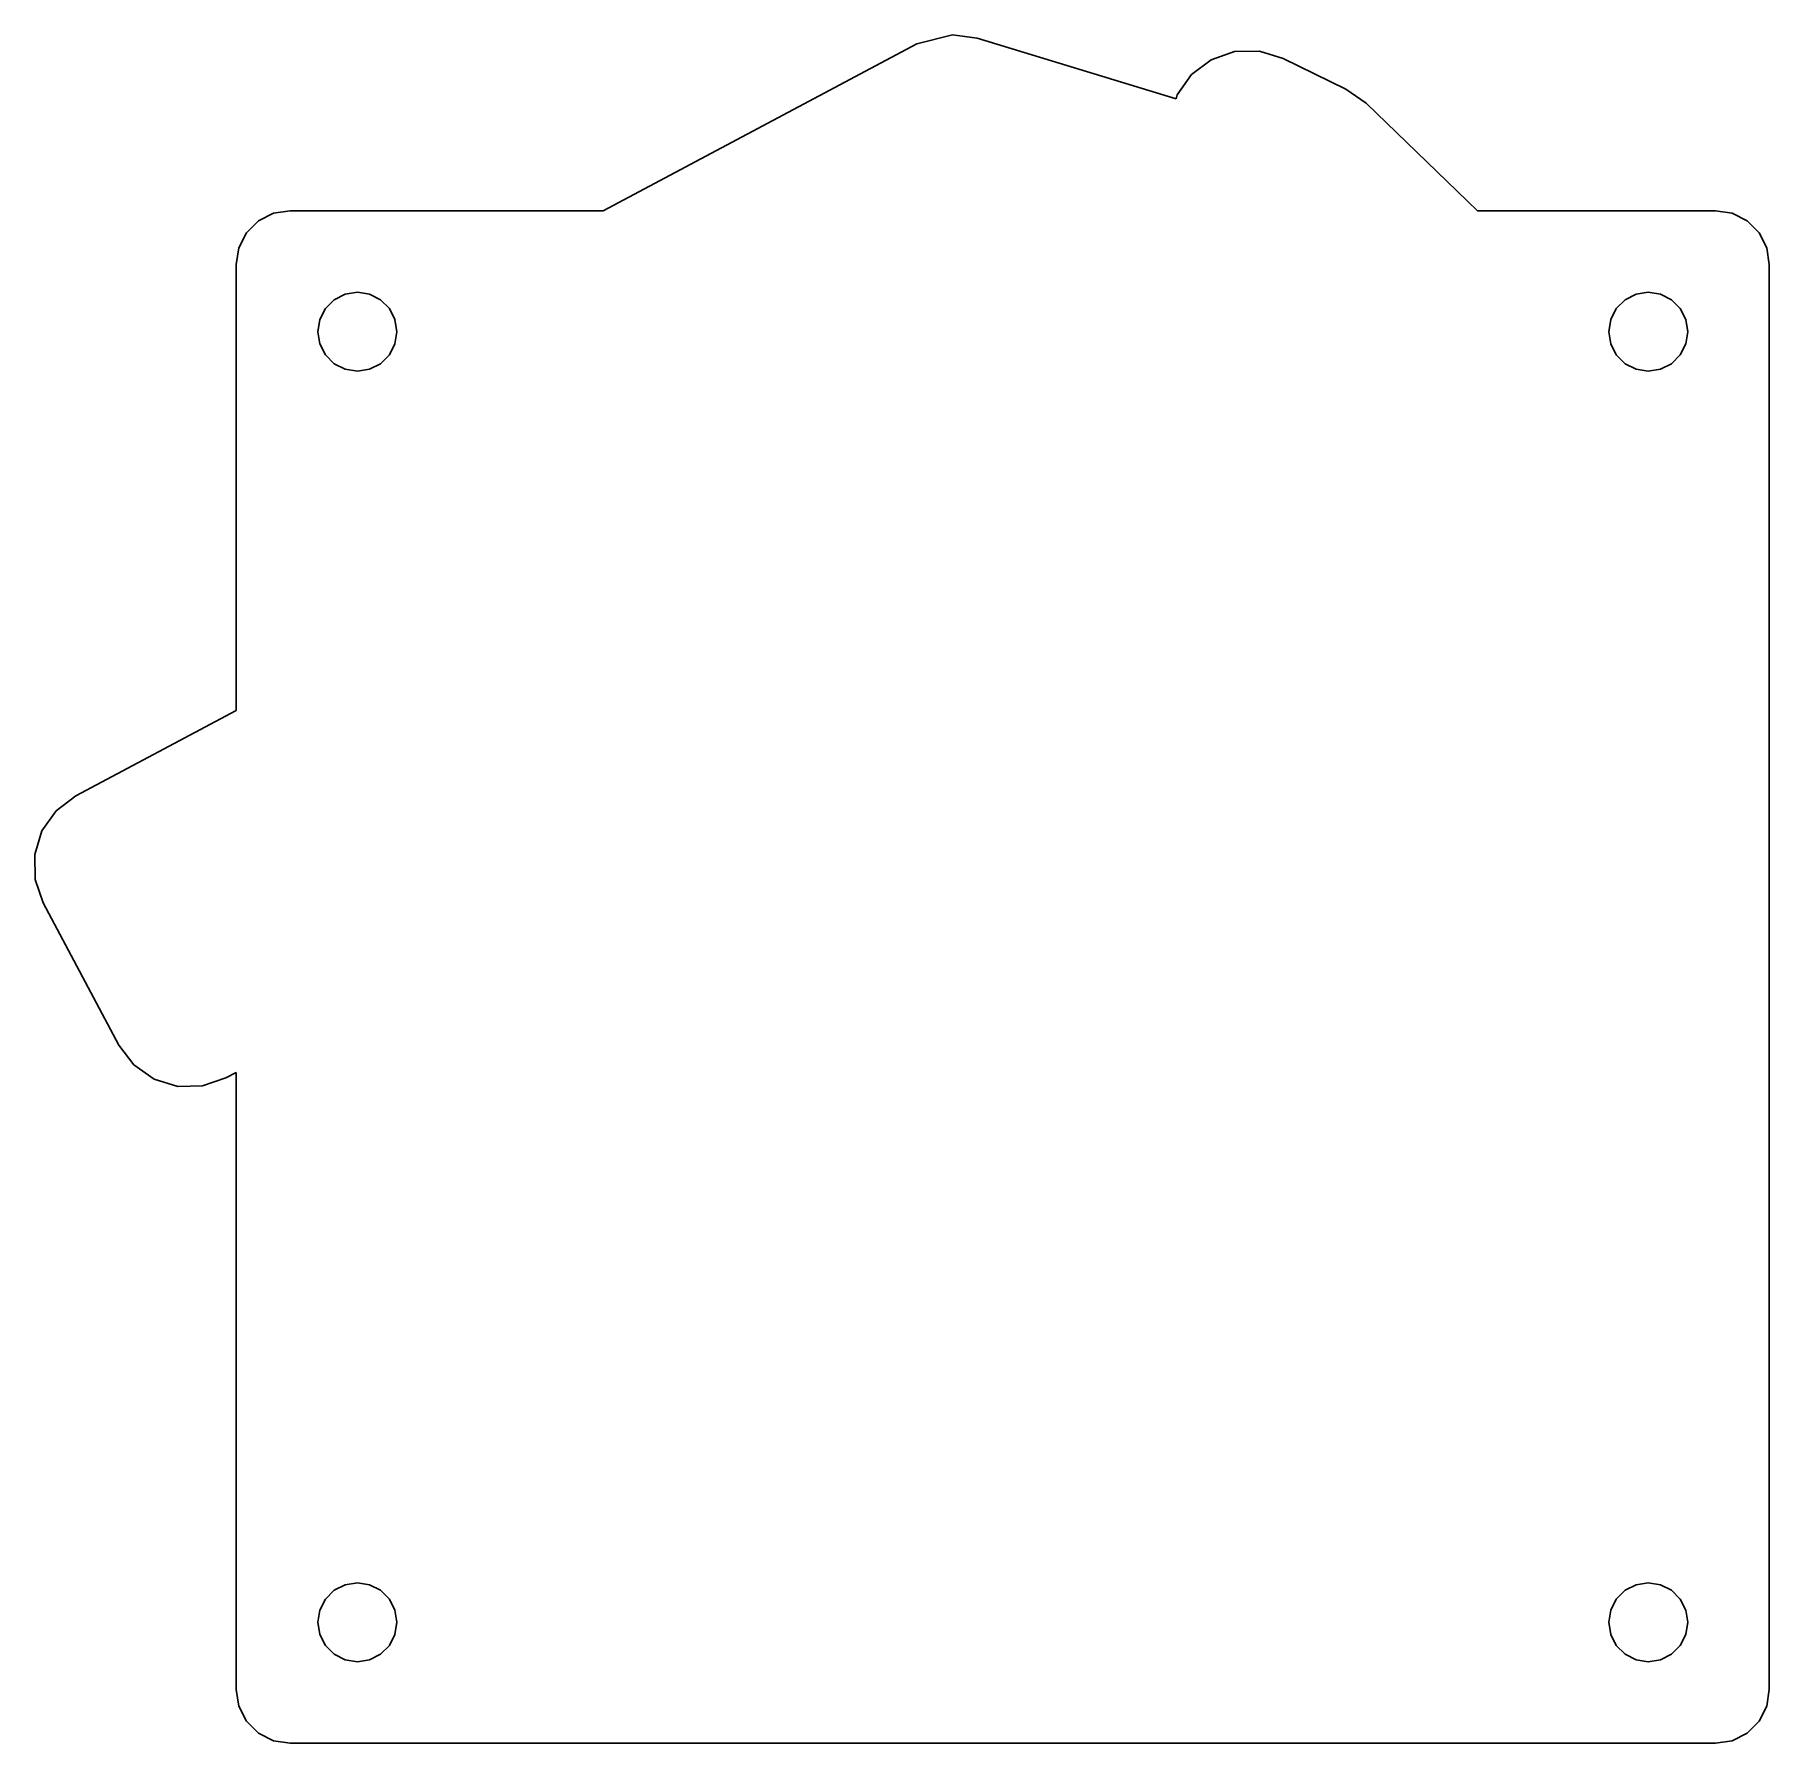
# Model space of a CAD drawing. Header units: metres. Extents: x -30.6 to 24.2, y -24.2 to 29.8.
import ezdxf

# ---------------------------------------------------------------- set-up
doc = ezdxf.new("R2010")
doc.units = ezdxf.units.M

msp = doc.modelspace()

# ---------------------------------------------------------------- linework, layer by layer
for p, q in [((-1.58762, 29.789), (-2.71767, 29.4968)), ((-0.81307, 29.6802), (-1.58762, 29.789)), ((5.47508, 27.7577), (-0.81307, 29.6802)), ((-2.71767, 29.4968), (-12.6325, 24.225)), ((7.3275, 29.2531), (6.58794, 28.9985)), ((8.10954, 29.2668), (7.3275, 29.2531)), ((8.85754, 29.0381), (8.10954, 29.2668)), ((5.96327, 28.5278), (5.51463, 27.887)), ((6.58794, 28.9985), (5.96327, 28.5278)), ((10.8443, 28.0691), (8.85754, 29.0381)), ((11.485, 27.6205), (10.8443, 28.0691)), ((5.51463, 27.887), (5.47508, 27.7577)), ((15.0011, 24.225), (11.485, 27.6205)), ((-23.0503, 24.1418), (-23.5242, 23.9003)), ((-22.525, 24.225), (-23.0503, 24.1418)), ((-12.6325, 24.225), (-22.525, 24.225)), ((22.525, 24.225), (15.0011, 24.225)), ((23.0503, 24.1418), (22.525, 24.225)), ((23.5242, 23.9003), (23.0503, 24.1418)), ((-23.5242, 23.9003), (-23.9003, 23.5242)), ((23.9003, 23.5242), (23.5242, 23.9003)), ((-24.1418, 23.0503), (-24.225, 22.525)), ((-23.9003, 23.5242), (-24.1418, 23.0503)), ((24.1418, 23.0503), (23.9003, 23.5242)), ((24.225, 22.525), (24.1418, 23.0503)), ((-24.225, 22.525), (-24.225, 8.42412)), ((24.225, -22.525), (24.225, 22.525)), ((-21.4113, 21.1347), (-21.1347, 21.4113)), ((-21.1347, 21.4113), (-20.7863, 21.5888)), ((-20.7863, 21.5888), (-20.4, 21.65)), ((-20.4, 21.65), (-20.0137, 21.5888)), ((-20.0137, 21.5888), (-19.6653, 21.4113)), ((-19.6653, 21.4113), (-19.3887, 21.1347)), ((19.3887, 21.1347), (19.6653, 21.4113)), ((19.6653, 21.4113), (20.0137, 21.5888)), ((20.0137, 21.5888), (20.4, 21.65)), ((20.4, 21.65), (20.7863, 21.5888)), ((20.7863, 21.5888), (21.1347, 21.4113)), ((21.1347, 21.4113), (21.4113, 21.1347)), ((-21.5888, 20.7863), (-21.4113, 21.1347)), ((-19.3887, 21.1347), (-19.2112, 20.7863)), ((19.2112, 20.7863), (19.3887, 21.1347)), ((21.4113, 21.1347), (21.5888, 20.7863)), ((-21.65, 20.4), (-21.5888, 20.7863)), ((-21.5888, 20.0137), (-21.65, 20.4)), ((-19.2112, 20.7863), (-19.15, 20.4)), ((-19.15, 20.4), (-19.2112, 20.0137)), ((19.15, 20.4), (19.2112, 20.7863)), ((19.2112, 20.0137), (19.15, 20.4)), ((21.5888, 20.7863), (21.65, 20.4)), ((21.65, 20.4), (21.5888, 20.0137)), ((-21.4113, 19.6653), (-21.5888, 20.0137)), ((-19.2112, 20.0137), (-19.3887, 19.6653)), ((19.3887, 19.6653), (19.2112, 20.0137)), ((21.5888, 20.0137), (21.4113, 19.6653)), ((-21.1347, 19.3887), (-21.4113, 19.6653)), ((-20.7863, 19.2112), (-21.1347, 19.3887)), ((-20.4, 19.15), (-20.7863, 19.2112)), ((-20.0137, 19.2112), (-20.4, 19.15)), ((-19.6653, 19.3887), (-20.0137, 19.2112)), ((-19.3887, 19.6653), (-19.6653, 19.3887)), ((19.6653, 19.3887), (19.3887, 19.6653)), ((20.0137, 19.2112), (19.6653, 19.3887)), ((20.4, 19.15), (20.0137, 19.2112)), ((20.7863, 19.2112), (20.4, 19.15)), ((21.1347, 19.3887), (20.7863, 19.2112)), ((21.4113, 19.6653), (21.1347, 19.3887)), ((-24.225, 8.42412), (-29.2957, 5.728)), ((-29.2957, 5.728), (-29.9203, 5.25728)), ((-29.9203, 5.25728), (-30.369, 4.61656)), ((-30.369, 4.61656), (-30.5977, 3.86856)), ((-30.5977, 3.86856), (-30.584, 3.08652)), ((-30.584, 3.08652), (-30.3294, 2.34695)), ((-30.3294, 2.34695), (-27.9351, -2.15607)), ((-27.9351, -2.15607), (-27.4643, -2.78075)), ((-27.4643, -2.78075), (-26.8236, -3.22937)), ((-26.8236, -3.22937), (-26.0756, -3.45807)), ((-25.2936, -3.44441), (-24.554, -3.18976)), ((-24.554, -3.18976), (-24.225, -3.01482)), ((-24.225, -3.01482), (-24.225, -22.525)), ((-26.0756, -3.45807), (-25.2936, -3.44441)), ((-20.7863, -19.2112), (-20.4, -19.15)), ((-20.4, -19.15), (-20.0137, -19.2112)), ((20.0137, -19.2112), (20.4, -19.15)), ((20.4, -19.15), (20.7863, -19.2112)), ((-21.5888, -20.0137), (-21.4113, -19.6653)), ((-21.4113, -19.6653), (-21.1347, -19.3887)), ((-21.1347, -19.3887), (-20.7863, -19.2112)), ((-20.0137, -19.2112), (-19.6653, -19.3887)), ((-19.6653, -19.3887), (-19.3887, -19.6653)), ((-19.3887, -19.6653), (-19.2112, -20.0137)), ((19.2112, -20.0137), (19.3887, -19.6653)), ((19.3887, -19.6653), (19.6653, -19.3887)), ((19.6653, -19.3887), (20.0137, -19.2112)), ((20.7863, -19.2112), (21.1347, -19.3887)), ((21.1347, -19.3887), (21.4113, -19.6653)), ((21.4113, -19.6653), (21.5888, -20.0137)), ((-21.65, -20.4), (-21.5888, -20.0137)), ((-19.2112, -20.0137), (-19.15, -20.4)), ((19.15, -20.4), (19.2112, -20.0137)), ((21.5888, -20.0137), (21.65, -20.4)), ((-21.5888, -20.7863), (-21.65, -20.4)), ((-21.4113, -21.1347), (-21.5888, -20.7863)), ((-19.2112, -20.7863), (-19.3887, -21.1347)), ((-19.15, -20.4), (-19.2112, -20.7863)), ((19.2112, -20.7863), (19.15, -20.4)), ((19.3887, -21.1347), (19.2112, -20.7863)), ((21.5888, -20.7863), (21.4113, -21.1347)), ((21.65, -20.4), (21.5888, -20.7863)), ((-21.1347, -21.4113), (-21.4113, -21.1347)), ((-19.3887, -21.1347), (-19.6653, -21.4113)), ((19.6653, -21.4113), (19.3887, -21.1347)), ((21.4113, -21.1347), (21.1347, -21.4113)), ((-20.7863, -21.5888), (-21.1347, -21.4113)), ((-20.4, -21.65), (-20.7863, -21.5888)), ((-20.0137, -21.5888), (-20.4, -21.65)), ((-19.6653, -21.4113), (-20.0137, -21.5888)), ((20.0137, -21.5888), (19.6653, -21.4113)), ((20.4, -21.65), (20.0137, -21.5888)), ((20.7863, -21.5888), (20.4, -21.65)), ((21.1347, -21.4113), (20.7863, -21.5888)), ((-24.225, -22.525), (-24.1418, -23.0503)), ((24.1418, -23.0503), (24.225, -22.525)), ((-24.1418, -23.0503), (-23.9003, -23.5242)), ((-23.9003, -23.5242), (-23.5242, -23.9003)), ((23.5242, -23.9003), (23.9003, -23.5242)), ((23.9003, -23.5242), (24.1418, -23.0503)), ((-23.5242, -23.9003), (-23.0503, -24.1418)), ((23.0503, -24.1418), (23.5242, -23.9003)), ((-23.0503, -24.1418), (-22.525, -24.225)), ((-22.525, -24.225), (22.525, -24.225)), ((22.525, -24.225), (23.0503, -24.1418))]:
    msp.add_line(p, q)

doc.saveas('drawing.dxf')
